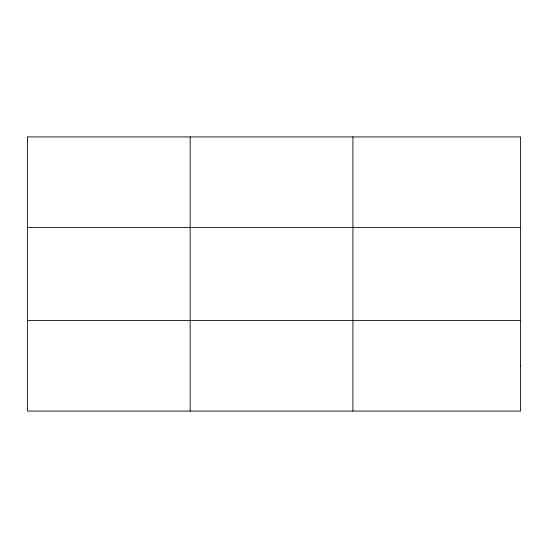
<?xml version="1.0" encoding="UTF-8"?>
<svg xmlns="http://www.w3.org/2000/svg" width="548" height="548" viewBox="0 0 548 548"><rect width="100%" height="100%" fill="white"/><g stroke="black" fill="none" stroke-linecap="round" stroke-linejoin="round"><path stroke-width="0.82" d="M190.156 136.932L190.156 411.069M352.912 136.932L352.912 411.069M27.4 227.399L520.6 227.399M27.4 320.601L520.6 320.601M520.6 365.838L520.6 411.069L27.4 411.069L27.4 136.932L520.6 136.932L520.6 365.838"/></g></svg>
